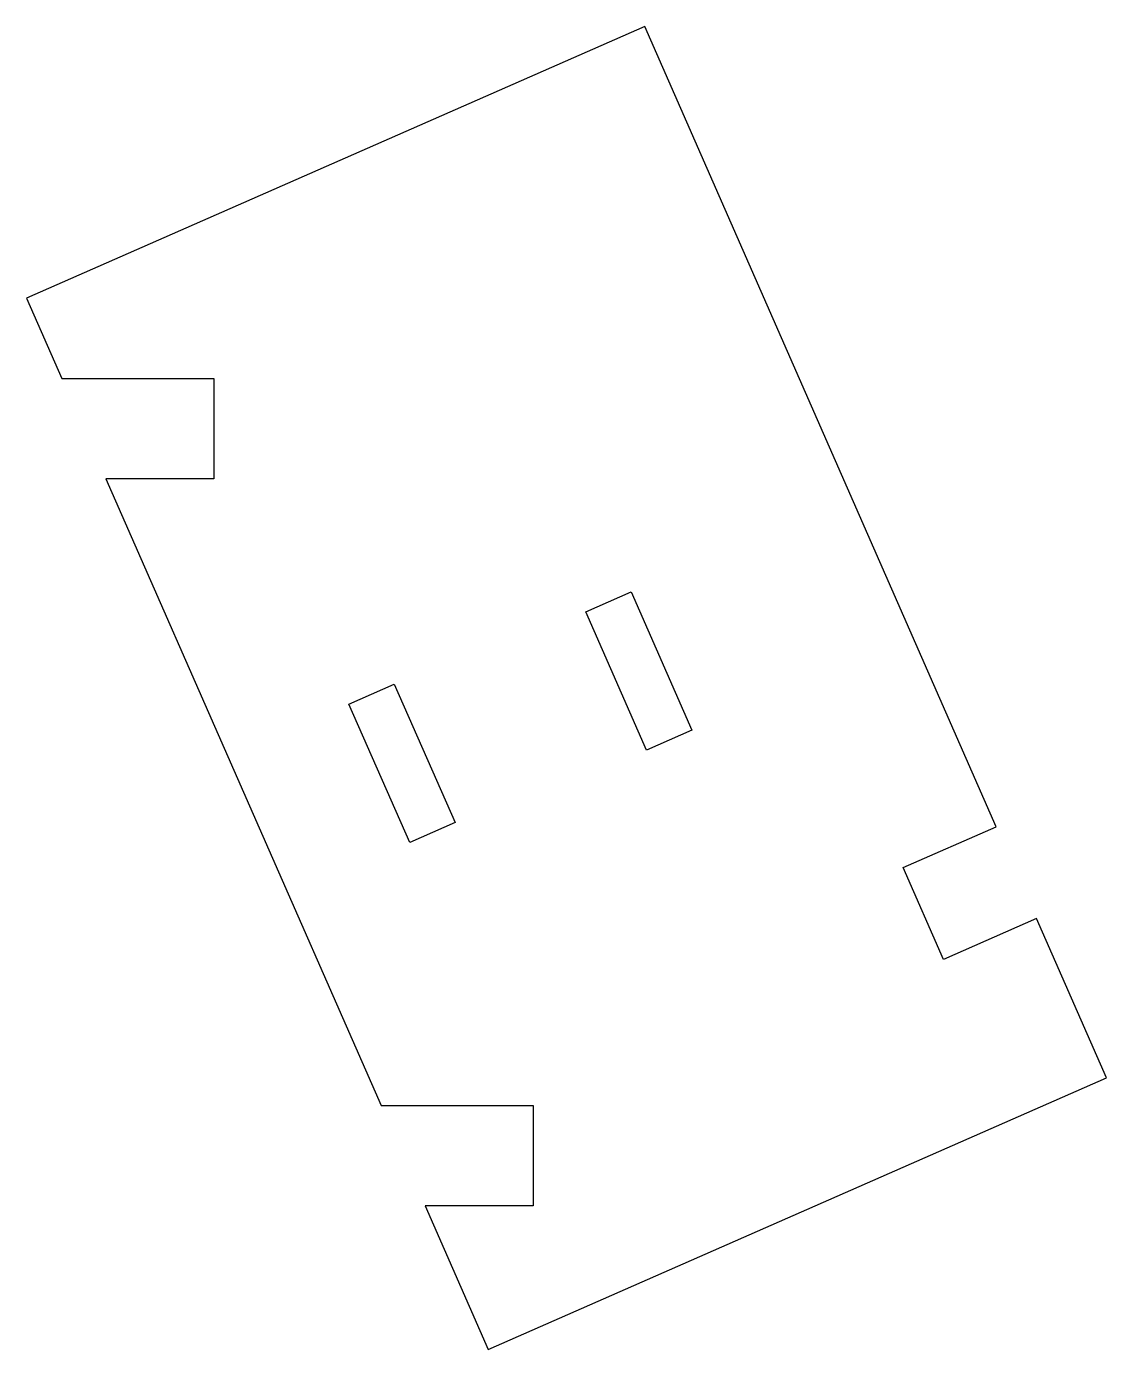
# Model space of a CAD drawing. Header units: millimetres. Extents: x -21.3 to 21.3, y -26.1 to 26.1.
import ezdxf

# ---------------------------------------------------------------- set-up
doc = ezdxf.new("R2010")
doc.units = ezdxf.units.MM
doc.layers.get('0').update_dxf_attribs({"linetype": 'CONTINUOUS'})

msp = doc.modelspace()

# ---------------------------------------------------------------- linework, layer by layer
for p, q in [((3.08, 26.055), (-21.271, 15.358)), ((16.925, -5.464), (3.08, 26.055)), ((-21.271, 15.358), (-19.877, 12.186)), ((-19.877, 12.186), (-13.886, 12.186)), ((-13.886, 12.186), (-13.886, 8.236)), ((-13.886, 8.236), (-18.142, 8.236)), ((-18.142, 8.236), (-7.304, -16.44)), ((0.758, 3.001), (2.543, 3.785)), ((2.543, 3.785), (4.936, -1.662)), ((3.151, -2.447), (0.758, 3.001)), ((-8.567, -0.635), (-6.782, 0.149)), ((-6.782, 0.149), (-4.389, -5.298)), ((-6.174, -6.083), (-8.567, -0.635)), ((4.936, -1.662), (3.151, -2.447)), ((-4.389, -5.298), (-6.174, -6.083)), ((13.263, -7.072), (16.925, -5.464)), ((14.851, -10.689), (13.263, -7.072)), ((18.513, -9.08), (14.851, -10.689)), ((21.271, -15.358), (18.513, -9.08)), ((-3.08, -26.055), (21.271, -15.358)), ((-7.304, -16.44), (-1.312, -16.44)), ((-1.312, -16.44), (-1.312, -20.39)), ((-1.312, -20.39), (-5.569, -20.39)), ((-5.569, -20.39), (-3.08, -26.055))]:
    msp.add_line(p, q)

doc.saveas('drawing.dxf')
